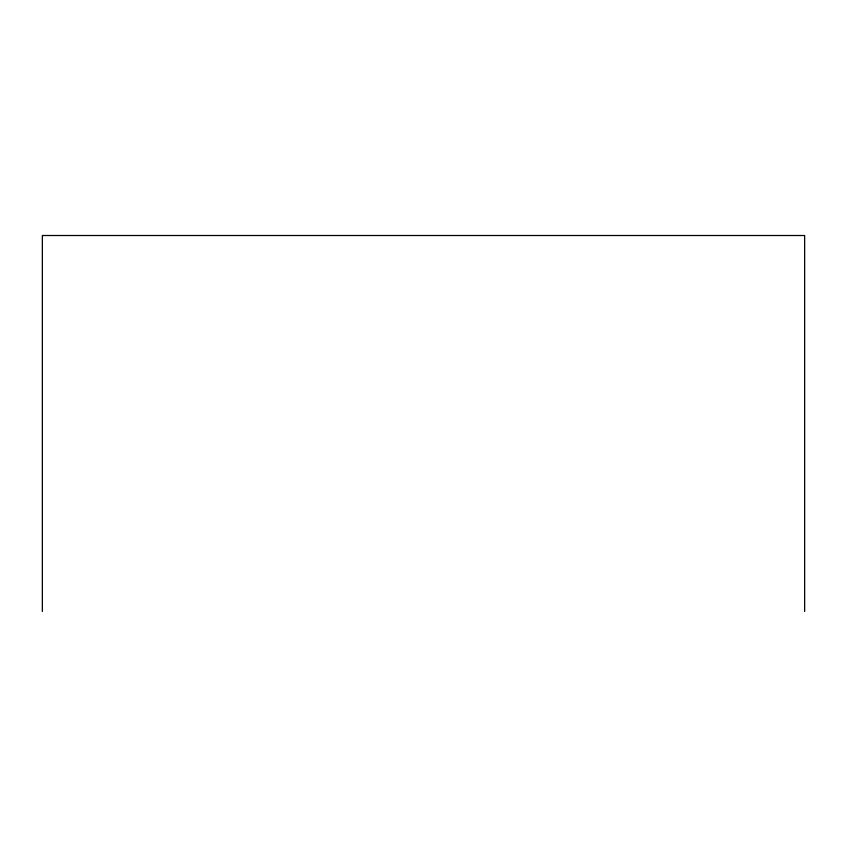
<?xml version="1.0" encoding="UTF-8"?>
<svg xmlns="http://www.w3.org/2000/svg" width="847" height="847" viewBox="0 0 847 847"><rect width="100%" height="100%" fill="white"/><g stroke="black" fill="none" stroke-linecap="round" stroke-linejoin="round"><path stroke-width="1.27" d="M804.65 611.492L804.65 235.508L42.35 235.508L42.35 611.492"/></g></svg>
